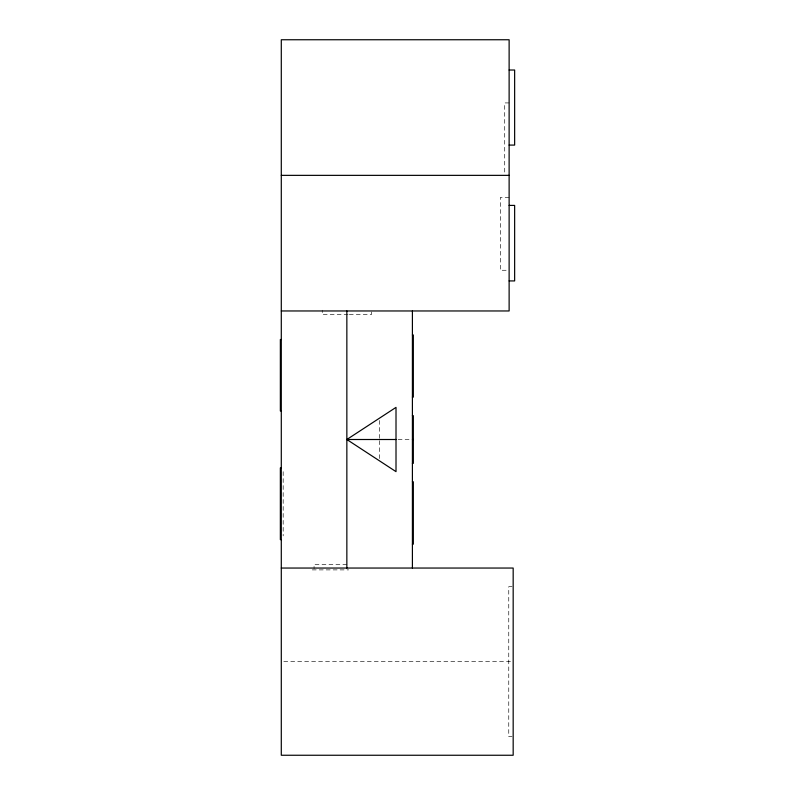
<?xml version="1.0" encoding="UTF-8"?>
<svg xmlns="http://www.w3.org/2000/svg" width="795" height="795" viewBox="0 0 795 795"><rect width="100%" height="100%" fill="white"/><g stroke="black" fill="none" stroke-linecap="round" stroke-linejoin="round"><path stroke-width="0.6" stroke-dasharray="3.98 2.98" d="M509.128 102.923L504.716 102.923L504.716 174.512M509.128 197.448L500.303 197.448L500.303 270.27L509.128 270.27M348.081 314.641L322.263 314.641L322.263 310.229M349.303 314.641L371.434 314.641L371.434 310.229M398.106 439.506L410.528 439.506M283.169 471.644L283.169 535.909M346.849 564.37L314.065 564.37L314.065 568.783M312.256 569.886L348.657 569.886M512.069 586.631L508.76 586.631L508.76 736.667L512.069 736.667M283.775 661.649L512.069 661.649M379.622 420.466L379.622 438.313M379.622 440.698L379.622 458.546"/><path stroke-width="1.19" d="M346.849 439.506L396.009 407.378L396.009 471.644L346.849 439.506L396.009 439.506M509.128 70.02L514.643 70.02L514.643 145.088L509.128 145.088M281.291 175.357L509.128 175.357M509.128 205.408L514.643 205.408L514.643 280.923L509.128 280.923M281.291 310.964L509.128 310.964L509.128 39.75L281.291 39.75L281.291 755.25L513.173 755.25L513.173 568.047L281.291 568.047M412.406 334.983L413.34 334.983L413.34 397.103L412.406 397.103M281.291 339.515L280.357 339.515L280.357 410.955L281.291 410.955M412.406 415.686L413.34 415.686L413.34 463.336L412.406 463.336M412.406 439.506L413.34 439.506M281.291 467.937L280.357 467.937L280.357 539.616L281.291 539.616M412.406 481.78L413.34 481.78L413.34 544.158L412.406 544.158M412.406 310.964L412.406 568.047M346.849 310.964L346.849 568.047"/></g></svg>
